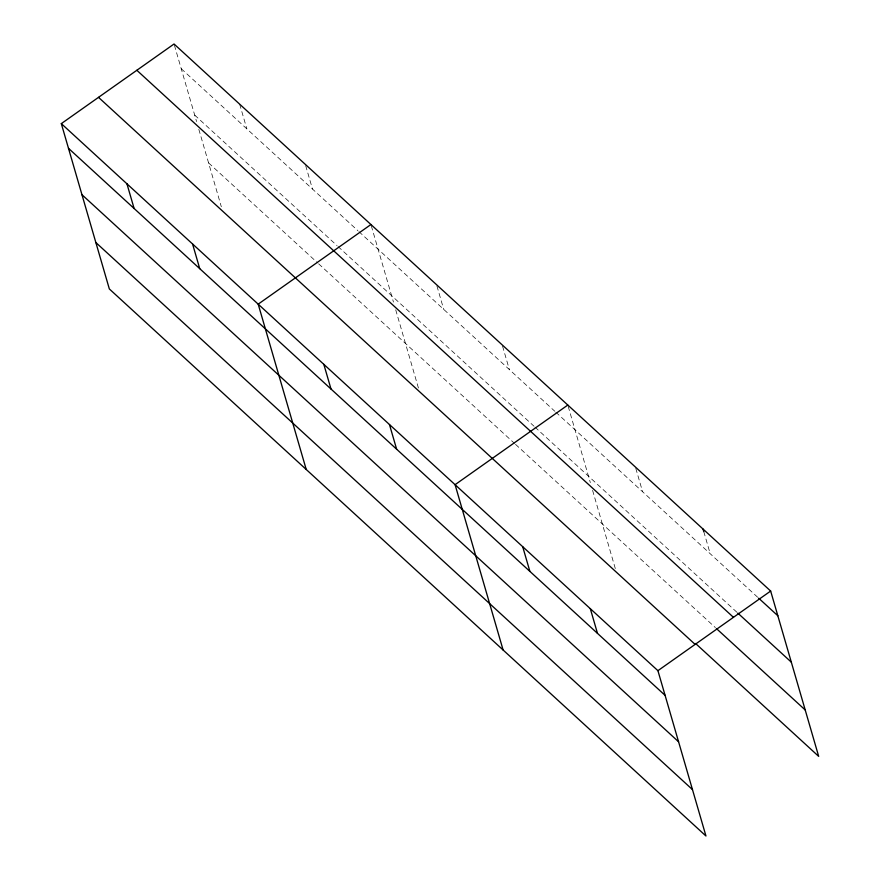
<?xml version="1.0" encoding="UTF-8"?>
<svg xmlns="http://www.w3.org/2000/svg" width="880" height="880" viewBox="0 0 880 880"><rect width="100%" height="100%" fill="white"/><g stroke="black" fill="none" stroke-linecap="round" stroke-linejoin="round"><path stroke-width="0.66" stroke-dasharray="4.4 3.3" d="M181.214 68.695L357.907 230.703M358.919 231.627L554.785 411.235M555.797 412.159L757.647 597.234M194.7 115.104L337.062 245.63M338.074 246.565L533.94 426.162M534.952 427.086L736.813 612.183M208.593 162.91L317.636 262.9M318.648 263.824L514.514 443.421M515.526 444.356L715.385 627.605M703.791 531.652L710.215 553.751M635.8 468.358L642.598 491.744M568.183 406.351L590.337 482.614M592.592 490.369L615.461 569.085M502.557 346.181L509.355 369.567M436.931 286L443.729 309.397M371.305 225.83L393.459 302.093M395.714 309.837L418.583 388.564M305.679 165.649L312.477 189.046M239.668 104.181L246.84 128.865M174.427 45.298L196.581 121.561M198.825 129.316L221.32 206.745"/><path stroke-width="1.32" d="M61.314 123.629L657.921 670.681L705.958 836L109.34 288.948L61.314 123.629L174.042 44L770.66 591.052L818.686 756.371L695.563 643.478M370.931 224.532L258.192 304.15L306.229 469.469M567.809 405.053L455.081 484.682L503.107 650.001M657.921 670.681L770.66 591.052M758.659 598.169L777.832 615.747M737.825 613.107L791.318 662.156M136.84 70.279L733.458 617.331M716.397 628.54L805.2 709.962M98.516 97.35L695.123 644.402M68.486 148.313L665.104 695.376M81.972 194.722L678.579 741.774M95.865 242.539L692.472 789.591M703.043 529.056L703.791 531.652M590.315 608.685L597.487 633.369M522.698 546.678L529.87 571.373M389.455 424.501L396.627 449.196M323.818 364.331L331.001 389.026M192.566 243.98L199.738 268.664M126.94 183.799L134.112 208.494"/></g></svg>
